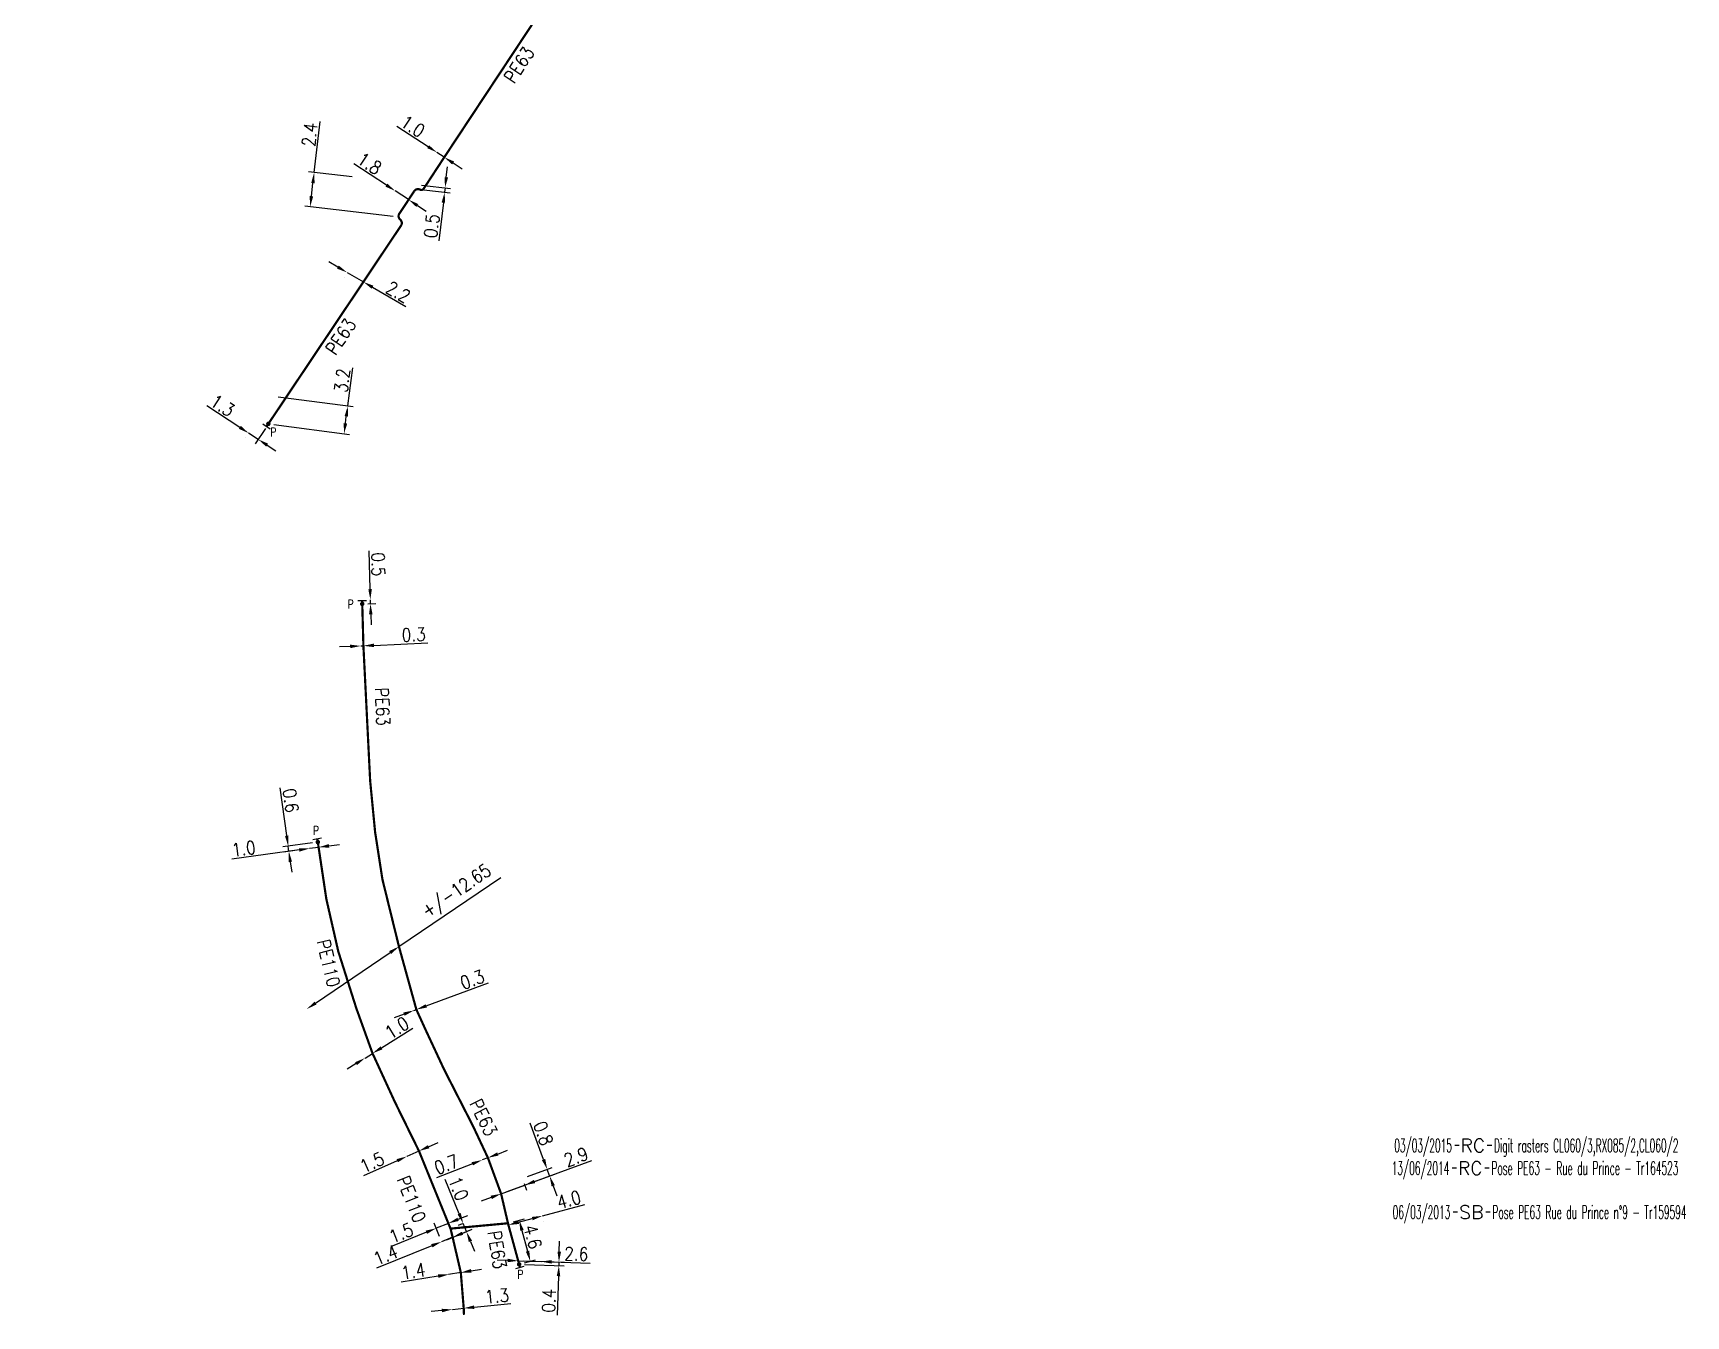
# Model space of a CAD drawing. Header units: millimetres. Extents: x 149999 to 151007, y 125999 to 127005.
# Drawn here: x 150790.2 to 150978.1, y 125999.9 to 126145.7 of the extents above; entities that cross this region are included whole.
import ezdxf
from ezdxf.enums import TextEntityAlignment as Align

# ---------------------------------------------------------------- set-up
doc = ezdxf.new("R2010")
doc.units = ezdxf.units.MM
doc.header["$PDMODE"] = 34
doc.linetypes.add('L_100_PE', pattern=[14, 10, -1.5, 1, -1.5])
doc.layers.get('0').update_dxf_attribs({"linetype": 'CONTINUOUS'})
doc.layers.get('DEFPOINTS').update_dxf_attribs({"linetype": 'CONTINUOUS'})
for name, color, linetype in [('L_140', 3, 'CONTINUOUS'), ('L_300', 7, 'CONTINUOUS'), ('L_340', 7, 'CONTINUOUS'), ('L_910', 7, 'CONTINUOUS')]:
    doc.layers.add(name, color=color, linetype=linetype)
doc.styles.add('G_ROMANS', font='ROMANS.SHX', dxfattribs={"width": 0.75})
doc.styles.get("Standard").update_dxf_attribs({"font": 'romans.shx', "width": 0.85})
doc.dimstyles.get("Standard").update_dxf_attribs({"dimtxt": 1.5, "dimasz": 1.2, "dimexe": 0.625, "dimexo": 0.625, "dimgap": 0.25, "dimtad": 1, "dimdec": 1, "dimzin": 0, "dimdsep": 46, "dimtxsty": 'Standard', "dimcen": -0.5, "dimadec": 0, "dimazin": 0, "dimtfac": 1, "dimtdec": 1, "dimtmove": 0, "dimatfit": 3, "dimfxl": 0, "dimtolj": 1, "dimtzin": 0, "dimarcsym": 0})

# ---------------------------------------------------------------- blocks, each defined once
blk = doc.blocks.new('L_340_07')
at = {"color": 0, "linetype": 'Continuous', "const_width": 0.25, "flags": 128}
blk.add_lwpolyline([(0, 0), (0.35, 0)], dxfattribs=at)
at = {"color": 0, "linetype": 'Continuous', "flags": 128}
blk.add_lwpolyline([(0.35, -0.5), (0.35, 0.5)], dxfattribs=at)
at = {"color": 0, "linetype": 'Continuous', "width": 0.75, "flags": 3}
for tag, p in [('DEF_LEG', (0.72, -3.47)), ('DEF_COUP', (0.72, -5.97)), ('DEF_TYPE', (0.72, -8.47))]:
    blk.add_attdef(tag, text='', height=1.2, dxfattribs=at).set_placement(p, align=Align.MIDDLE)
blk = doc.blocks.new('GIS_MODF')
at = {"color": 0, "linetype": 'Continuous', "flags": 128}
for points in [[(-2.18, -0.01), (-1.68, -0.01)], [(1.52, -0.01), (2.02, -0.01)]]:
    blk.add_lwpolyline(points, dxfattribs=at)
at = {"color": 0, "linetype": 'Continuous', "width": 0.5}
blk.add_attdef('DATE', text='', height=1.5, dxfattribs=at).set_placement((-2.5, -0.8), align=Align.RIGHT)
at = {"color": 0, "linetype": 'Continuous', "width": 1.771291}
blk.add_attdef('USER', text='', height=1.5, dxfattribs=at).set_placement((-1.51, -0.8), (1.28, -0.8), align=Align.FIT)
at = {"color": 0, "linetype": 'Continuous', "width": 0.5}
blk.add_attdef('DESC', (2.29, -0.8), '', height=1.5, dxfattribs=at)
blk = doc.blocks.new('*D385')
at = {"layer": 'DEFPOINTS', "color": 0, "linetype": 'Continuous', "transparency": 16777216}
for p in [(150817.5, 126104.44), (150826.01, 126103.32), (150816.99, 126101.28)]:
    blk.add_point(p, dxfattribs=at)
at = {"layer": 'L_300', "color": 0, "linetype": 'Continuous', "lineweight": -2, "transparency": 16777216}
for p, q in [((150826.01, 126103.32), (150826.58, 126107.65)), ((150818.12, 126104.36), (150826.63, 126103.24)), ((150817.61, 126101.2), (150826.21, 126100.07)), ((150825.75, 126101.34), (150825.85, 126102.13))]:
    blk.add_line(p, q, dxfattribs=at)
at = {"layer": 'L_300', "color": 0, "linetype": 'Continuous', "transparency": 16777216}
for points in [[(150825.66, 126102.16), (150826.05, 126102.1), (150826.01, 126103.32)], [(150825.55, 126101.36), (150825.95, 126101.31), (150825.59, 126100.15)]]:
    blk.add_solid(points, dxfattribs=at)
at = {"layer": 'L_300', "color": 0, "linetype": 'Continuous', "transparency": 16777216, "insert": (150825.38, 126106.21), "char_height": 1.5, "attachment_point": 5, "rotation": 82.5141}
blk.add_mtext('\\A1;3.2', dxfattribs=at)
blk = doc.blocks.new('*D386')
at = {"layer": 'DEFPOINTS', "color": 0, "linetype": 'Continuous', "transparency": 16777216}
for p in [(150816.99, 126101.28), (150814.75, 126100.22), (150814.75, 126100.22)]:
    blk.add_point(p, dxfattribs=at)
at = {"layer": 'L_300', "color": 0, "linetype": 'Continuous', "lineweight": -2, "transparency": 16777216}
for p, q in [((150813.75, 126100.88), (150809.98, 126103.34)), ((150816.65, 126100.75), (150815.5, 126098.99)), ((150814.41, 126099.7), (150814.41, 126099.7)), ((150815.84, 126099.51), (150814.75, 126100.22)), ((150816.85, 126098.86), (150817.85, 126098.2))]:
    blk.add_line(p, q, dxfattribs=at)
at = {"layer": 'L_300', "color": 0, "linetype": 'Continuous', "transparency": 16777216}
for points in [[(150813.86, 126101.05), (150813.64, 126100.71), (150814.75, 126100.22)], [(150816.96, 126099.03), (150816.74, 126098.69), (150815.84, 126099.51)]]:
    blk.add_solid(points, dxfattribs=at)
at = {"layer": 'L_300', "color": 0, "linetype": 'Continuous', "transparency": 16777216, "insert": (150811.78, 126103.36), "char_height": 1.5, "attachment_point": 5, "rotation": 326.8874}
blk.add_mtext('\\A1;1.3', dxfattribs=at)
blk = doc.blocks.new('*D387')
at = {"layer": 'DEFPOINTS', "color": 0, "linetype": 'Continuous', "transparency": 16777216}
for p in [(150825.93, 126118.49), (150825.93, 126118.49), (150827.79, 126117.41)]:
    blk.add_point(p, dxfattribs=at)
at = {"layer": 'L_140', "color": 0, "linetype": 'Continuous', "lineweight": -2, "transparency": 16777216}
for p, q in [((150824.89, 126119.09), (150823.85, 126119.7)), ((150825.62, 126117.95), (150825.61, 126117.95)), ((150825.93, 126118.49), (150827.79, 126117.41)), ((150827.47, 126116.87), (150827.47, 126116.87)), ((150828.82, 126116.81), (150832.6, 126114.61))]:
    blk.add_line(p, q, dxfattribs=at)
at = {"layer": 'L_140', "color": 0, "linetype": 'Continuous', "transparency": 16777216}
for points in [[(150824.99, 126119.27), (150824.79, 126118.92), (150825.93, 126118.49)], [(150828.93, 126116.98), (150828.72, 126116.64), (150827.79, 126117.41)]]:
    blk.add_solid(points, dxfattribs=at)
at = {"layer": 'L_140', "color": 0, "linetype": 'Continuous', "transparency": 16777216, "insert": (150831.74, 126116.27), "char_height": 1.5, "attachment_point": 5, "rotation": 329.844}
blk.add_mtext('\\A1;2.2', dxfattribs=at)
blk = doc.blocks.new('*D388')
at = {"layer": 'DEFPOINTS', "color": 0, "linetype": 'Continuous', "transparency": 16777216}
for p in [(150822.19, 126129.84), (150827.14, 126129.26), (150831.8, 126124.78)]:
    blk.add_point(p, dxfattribs=at)
at = {"layer": 'L_140', "color": 0, "linetype": 'Continuous', "lineweight": -2, "transparency": 16777216}
for p, q in [((150822.19, 126129.84), (150822.87, 126135.64)), ((150826.52, 126129.34), (150821.57, 126129.91)), ((150821.88, 126127.14), (150822.05, 126128.65)), ((150831.18, 126124.85), (150821.12, 126126.03))]:
    blk.add_line(p, q, dxfattribs=at)
at = {"layer": 'L_140', "color": 0, "linetype": 'Continuous', "transparency": 16777216}
for points in [[(150821.86, 126128.67), (150822.25, 126128.62), (150822.19, 126129.84)], [(150821.68, 126127.17), (150822.08, 126127.12), (150821.74, 126125.95)]]:
    blk.add_solid(points, dxfattribs=at)
at = {"layer": 'L_140', "color": 0, "linetype": 'Continuous', "transparency": 16777216, "insert": (150821.69, 126134.15), "char_height": 1.5, "attachment_point": 5, "rotation": 83.3591}
blk.add_mtext('\\A1;2.4', dxfattribs=at)
blk = doc.blocks.new('*D389')
at = {"layer": 'DEFPOINTS', "color": 0, "linetype": 'Continuous', "transparency": 16777216}
for p in [(150831.41, 126127.75), (150831.41, 126127.75), (150832.92, 126126.76)]:
    blk.add_point(p, dxfattribs=at)
at = {"layer": 'L_140', "color": 0, "linetype": 'Continuous', "lineweight": -2, "transparency": 16777216}
for p, q in [((150830.41, 126128.4), (150826.69, 126130.85)), ((150832.92, 126126.76), (150831.41, 126127.75)), ((150833.92, 126126.1), (150834.92, 126125.44))]:
    blk.add_line(p, q, dxfattribs=at)
at = {"layer": 'L_140', "color": 0, "linetype": 'Continuous', "transparency": 16777216}
for points in [[(150830.52, 126128.57), (150830.3, 126128.24), (150831.41, 126127.75)], [(150834.03, 126126.26), (150833.81, 126125.93), (150832.92, 126126.76)]]:
    blk.add_solid(points, dxfattribs=at)
at = {"layer": 'L_140', "color": 0, "linetype": 'Continuous', "transparency": 16777216, "insert": (150828.49, 126130.87), "char_height": 1.5, "attachment_point": 5, "rotation": 326.6829}
blk.add_mtext('\\A1;1.8', dxfattribs=at)
blk = doc.blocks.new('*D390')
at = {"layer": 'DEFPOINTS', "color": 0, "linetype": 'Continuous', "transparency": 16777216}
for p in [(150833.78, 126128.49), (150834.05, 126127.96), (150837.07, 126128.11)]:
    blk.add_point(p, dxfattribs=at)
at = {"layer": 'L_140', "color": 0, "linetype": 'Continuous', "lineweight": -2, "transparency": 16777216}
for p, q in [((150837.21, 126129.3), (150837.35, 126130.49)), ((150834.4, 126128.42), (150837.7, 126128.03)), ((150834.67, 126127.88), (150837.64, 126127.54)), ((150837.07, 126128.11), (150837.02, 126127.61)), ((150836.88, 126126.42), (150836.37, 126122.08))]:
    blk.add_line(p, q, dxfattribs=at)
at = {"layer": 'L_140', "color": 0, "linetype": 'Continuous', "transparency": 16777216}
for points in [[(150837.01, 126129.32), (150837.41, 126129.28), (150837.07, 126128.11)], [(150836.68, 126126.44), (150837.08, 126126.4), (150837.02, 126127.61)]]:
    blk.add_solid(points, dxfattribs=at)
at = {"layer": 'L_140', "color": 0, "linetype": 'Continuous', "transparency": 16777216, "insert": (150835.56, 126123.77), "char_height": 1.5, "attachment_point": 5, "rotation": 83.3591}
blk.add_mtext('\\A1;0.5', dxfattribs=at)
blk = doc.blocks.new('*D391')
at = {"layer": 'DEFPOINTS', "color": 0, "linetype": 'Continuous', "transparency": 16777216}
for p in [(150836.15, 126132.13), (150836.15, 126132.13), (150836.98, 126131.58)]:
    blk.add_point(p, dxfattribs=at)
at = {"layer": 'L_140', "color": 0, "linetype": 'Continuous', "lineweight": -2, "transparency": 16777216}
for p, q in [((150835.14, 126132.78), (150831.6, 126135.09)), ((150836.98, 126131.58), (150836.15, 126132.13)), ((150837.99, 126130.93), (150839, 126130.27))]:
    blk.add_line(p, q, dxfattribs=at)
at = {"layer": 'L_140', "color": 0, "linetype": 'Continuous', "transparency": 16777216}
for points in [[(150835.25, 126132.95), (150835.03, 126132.62), (150836.15, 126132.13)], [(150838.1, 126131.1), (150837.88, 126130.76), (150836.98, 126131.58)]]:
    blk.add_solid(points, dxfattribs=at)
at = {"layer": 'L_140', "color": 0, "linetype": 'Continuous', "transparency": 16777216, "insert": (150833.4, 126135.11), "char_height": 1.5, "attachment_point": 5, "rotation": 326.9442}
blk.add_mtext('\\A1;1.0', dxfattribs=at)
blk = doc.blocks.new('*D424')
at = {"layer": 'DEFPOINTS', "color": 0, "linetype": 'Continuous', "transparency": 16777216}
for p in [(150837.9, 126000.61), (150837.9, 126000.61), (150839.19, 126000.75)]:
    blk.add_point(p, dxfattribs=at)
at = {"layer": 'L_140', "color": 0, "linetype": 'Continuous', "lineweight": -2, "transparency": 16777216}
for p, q in [((150840.38, 126000.87), (150844.55, 126001.3)), ((150836.7, 126000.49), (150835.51, 126000.37)), ((150837.9, 126000.61), (150839.19, 126000.75))]:
    blk.add_line(p, q, dxfattribs=at)
at = {"layer": 'L_140', "color": 0, "linetype": 'Continuous', "transparency": 16777216}
for points in [[(150836.68, 126000.69), (150836.72, 126000.29), (150837.9, 126000.61)], [(150840.36, 126001.07), (150840.4, 126000.67), (150839.19, 126000.75)]]:
    blk.add_solid(points, dxfattribs=at)
at = {"layer": 'L_140', "color": 0, "linetype": 'Continuous', "transparency": 16777216, "insert": (150842.96, 126002.14), "char_height": 1.5, "attachment_point": 5, "rotation": 5.9095}
blk.add_mtext('\\A1;1.3', dxfattribs=at)
blk = doc.blocks.new('*D425')
at = {"layer": 'DEFPOINTS', "color": 0, "linetype": 'Continuous', "transparency": 16777216}
for p in [(150821.68, 126053.01), (150821.68, 126053.01), (150822.61, 126053.74)]:
    blk.add_point(p, dxfattribs=at)
at = {"layer": 'L_300', "color": 0, "linetype": 'Continuous', "lineweight": -2, "transparency": 16777216}
for p, q in [((150820.49, 126052.84), (150812.83, 126051.79)), ((150822.69, 126053.14), (150821.68, 126053.01)), ((150822.69, 126053.12), (150822.78, 126052.53)), ((150823.88, 126053.31), (150825.07, 126053.47))]:
    blk.add_line(p, q, dxfattribs=at)
at = {"layer": 'L_300', "color": 0, "linetype": 'Continuous', "transparency": 16777216}
for points in [[(150820.47, 126053.04), (150820.52, 126052.65), (150821.68, 126053.01)], [(150823.85, 126053.51), (150823.91, 126053.11), (150822.69, 126053.14)]]:
    blk.add_solid(points, dxfattribs=at)
at = {"layer": 'L_300', "color": 0, "linetype": 'Continuous', "transparency": 16777216, "insert": (150814.18, 126052.99), "char_height": 1.5, "attachment_point": 5, "rotation": 7.802}
blk.add_mtext('\\A1;1.0', dxfattribs=at)
blk = doc.blocks.new('*D426')
at = {"layer": 'DEFPOINTS', "color": 0, "linetype": 'Continuous', "transparency": 16777216}
for p in [(150828.83, 126029.72), (150827.98, 126029.19), (150827.98, 126029.19)]:
    blk.add_point(p, dxfattribs=at)
at = {"layer": 'L_140', "color": 0, "linetype": 'Continuous', "lineweight": -2, "transparency": 16777216}
for p, q in [((150829.84, 126030.35), (150833.4, 126032.57)), ((150827.98, 126029.19), (150828.83, 126029.72)), ((150826.96, 126028.55), (150825.94, 126027.92))]:
    blk.add_line(p, q, dxfattribs=at)
at = {"layer": 'L_140', "color": 0, "linetype": 'Continuous', "transparency": 16777216}
for points in [[(150829.74, 126030.52), (150829.95, 126030.18), (150828.83, 126029.72)], [(150826.85, 126028.72), (150827.06, 126028.38), (150827.98, 126029.19)]]:
    blk.add_solid(points, dxfattribs=at)
at = {"layer": 'L_140', "color": 0, "linetype": 'Continuous', "transparency": 16777216, "insert": (150831.6, 126032.62), "char_height": 1.5, "attachment_point": 5, "rotation": 31.9074}
blk.add_mtext('\\A1;1.0', dxfattribs=at)
blk = doc.blocks.new('*D427')
at = {"layer": 'DEFPOINTS', "color": 0, "linetype": 'Continuous', "transparency": 16777216}
for p in [(150834.12, 126018.59), (150832.73, 126018.01), (150832.75, 126017.98)]:
    blk.add_point(p, dxfattribs=at)
at = {"layer": 'L_140', "color": 0, "linetype": 'Continuous', "lineweight": -2, "transparency": 16777216}
for p, q in [((150832.49, 126018.55), (150832.48, 126018.58)), ((150834.1, 126018.62), (150832.73, 126018.01)), ((150833.86, 126019.16), (150833.85, 126019.19)), ((150835.2, 126019.11), (150836.29, 126019.6)), ((150831.64, 126017.52), (150827.81, 126015.81))]:
    blk.add_line(p, q, dxfattribs=at)
at = {"layer": 'L_140', "color": 0, "linetype": 'Continuous', "transparency": 16777216}
for points in [[(150835.12, 126019.29), (150835.28, 126018.93), (150834.1, 126018.62)], [(150831.56, 126017.7), (150831.72, 126017.34), (150832.73, 126018.01)]]:
    blk.add_solid(points, dxfattribs=at)
at = {"layer": 'L_140', "color": 0, "linetype": 'Continuous', "transparency": 16777216, "insert": (150828.77, 126017.33), "char_height": 1.5, "attachment_point": 5, "rotation": 24.101}
blk.add_mtext('\\A1;1.5', dxfattribs=at)
blk = doc.blocks.new('*D428')
at = {"layer": 'DEFPOINTS', "color": 0, "linetype": 'Continuous', "transparency": 16777216}
for p in [(150837.93, 126008.82), (150836.68, 126008.31), (150836.68, 126008.31)]:
    blk.add_point(p, dxfattribs=at)
at = {"layer": 'L_140', "color": 0, "linetype": 'Continuous', "lineweight": -2, "transparency": 16777216}
for p, q in [((150837.93, 126008.82), (150836.68, 126008.31)), ((150839.04, 126009.27), (150840.15, 126009.72)), ((150835.57, 126007.86), (150829.28, 126005.3))]:
    blk.add_line(p, q, dxfattribs=at)
at = {"layer": 'L_140', "color": 0, "linetype": 'Continuous', "transparency": 16777216}
for points in [[(150838.97, 126009.45), (150839.12, 126009.08), (150837.93, 126008.82)], [(150835.49, 126008.04), (150835.64, 126007.67), (150836.68, 126008.31)]]:
    blk.add_solid(points, dxfattribs=at)
at = {"layer": 'L_140', "color": 0, "linetype": 'Continuous', "transparency": 16777216, "insert": (150830.32, 126006.8), "char_height": 1.5, "attachment_point": 5, "rotation": 22.133}
blk.add_mtext('\\A1;1.4', dxfattribs=at)
blk = doc.blocks.new('*D429')
at = {"layer": 'DEFPOINTS', "color": 0, "linetype": 'Continuous', "transparency": 16777216}
for p in [(150819.24, 126053.28), (150821.68, 126053.01), (150822.61, 126053.74)]:
    blk.add_point(p, dxfattribs=at)
at = {"layer": 'L_300', "color": 0, "linetype": 'Continuous', "lineweight": -2, "transparency": 16777216}
for p, q in [((150819.08, 126054.47), (150818.33, 126059.9)), ((150821.99, 126053.65), (150818.62, 126053.19)), ((150821.06, 126052.92), (150818.7, 126052.6)), ((150819.32, 126052.68), (150819.24, 126053.28)), ((150819.48, 126051.49), (150819.65, 126050.31))]:
    blk.add_line(p, q, dxfattribs=at)
at = {"layer": 'L_300', "color": 0, "linetype": 'Continuous', "transparency": 16777216}
for points in [[(150819.27, 126054.49), (150818.88, 126054.44), (150819.24, 126053.28)], [(150819.68, 126051.52), (150819.29, 126051.47), (150819.32, 126052.68)]]:
    blk.add_solid(points, dxfattribs=at)
at = {"layer": 'L_300', "color": 0, "linetype": 'Continuous', "transparency": 16777216, "insert": (150819.54, 126058.46), "char_height": 1.5, "attachment_point": 5, "rotation": 277.802}
blk.add_mtext('\\A1;0.6', dxfattribs=at)
blk = doc.blocks.new('*D430')
at = {"layer": 'DEFPOINTS', "color": 0, "linetype": 'Continuous', "transparency": 16777216}
for p in [(150837.48, 126004.59), (150837.48, 126004.59), (150838.86, 126004.81)]:
    blk.add_point(p, dxfattribs=at)
at = {"layer": 'L_140', "color": 0, "linetype": 'Continuous', "lineweight": -2, "transparency": 16777216}
for p, q in [((150840.05, 126005), (150841.23, 126005.19)), ((150836.29, 126004.4), (150832.1, 126003.73)), ((150838.86, 126004.81), (150837.48, 126004.59))]:
    blk.add_line(p, q, dxfattribs=at)
at = {"layer": 'L_140', "color": 0, "linetype": 'Continuous', "transparency": 16777216}
for points in [[(150840.02, 126005.2), (150840.08, 126004.8), (150838.86, 126004.81)], [(150836.26, 126004.6), (150836.33, 126004.2), (150837.48, 126004.59)]]:
    blk.add_solid(points, dxfattribs=at)
at = {"layer": 'L_140', "color": 0, "linetype": 'Continuous', "transparency": 16777216, "insert": (150833.45, 126004.96), "char_height": 1.5, "attachment_point": 5, "rotation": 9.0582}
blk.add_mtext('\\A1;1.4', dxfattribs=at)
blk = doc.blocks.new('*D463')
at = {"layer": 'DEFPOINTS', "color": 0, "linetype": 'Continuous', "transparency": 16777216}
for p in [(150836.06, 126009.84), (150837.69, 126009.8), (150836.68, 126008.31)]:
    blk.add_point(p, dxfattribs=at)
at = {"layer": 'L_140', "color": 0, "linetype": 'Continuous', "lineweight": -2, "transparency": 16777216}
for p, q in [((150837.46, 126010.38), (150837.21, 126010.98)), ((150838.56, 126010.86), (150839.67, 126011.31)), ((150834.95, 126009.39), (150831.07, 126007.81)), ((150836.45, 126008.89), (150835.82, 126010.42)), ((150837.45, 126010.4), (150836.06, 126009.84))]:
    blk.add_line(p, q, dxfattribs=at)
at = {"layer": 'L_140', "color": 0, "linetype": 'Continuous', "transparency": 16777216}
for points in [[(150838.48, 126011.04), (150838.63, 126010.67), (150837.45, 126010.4)], [(150834.87, 126009.57), (150835.02, 126009.2), (150836.06, 126009.84)]]:
    blk.add_solid(points, dxfattribs=at)
at = {"layer": 'L_140', "color": 0, "linetype": 'Continuous', "transparency": 16777216, "insert": (150832.07, 126009.3), "char_height": 1.5, "attachment_point": 5, "rotation": 22.133}
blk.add_mtext('\\A1;1.5', dxfattribs=at)
blk = doc.blocks.new('*D464')
at = {"layer": 'DEFPOINTS', "color": 0, "linetype": 'Continuous', "transparency": 16777216}
for p in [(150839.58, 126010.57), (150839.5, 126009.46), (150836.68, 126008.31)]:
    blk.add_point(p, dxfattribs=at)
at = {"layer": 'L_140', "color": 0, "linetype": 'Continuous', "lineweight": -2, "transparency": 16777216}
for p, q in [((150838.68, 126011.49), (150837.1, 126015.37)), ((150837.26, 126008.54), (150840.08, 126009.69)), ((150839, 126010.33), (150838.55, 126010.15)), ((150839.5, 126009.46), (150839.13, 126010.38)), ((150839.96, 126008.34), (150840.41, 126007.23))]:
    blk.add_line(p, q, dxfattribs=at)
at = {"layer": 'L_140', "color": 0, "linetype": 'Continuous', "transparency": 16777216}
for points in [[(150838.86, 126011.57), (150838.49, 126011.42), (150839.13, 126010.38)], [(150840.14, 126008.42), (150839.77, 126008.27), (150839.5, 126009.46)]]:
    blk.add_solid(points, dxfattribs=at)
at = {"layer": 'L_140', "color": 0, "linetype": 'Continuous', "transparency": 16777216, "insert": (150838.59, 126014.37), "char_height": 1.5, "attachment_point": 5, "rotation": 292.133}
blk.add_mtext('\\A1;1.0', dxfattribs=at)
blk = doc.blocks.new('*D465')
at = {"layer": 'DEFPOINTS', "color": 0, "linetype": 'Continuous', "transparency": 16777216}
for p in [(150845.38, 126006.14), (150847.98, 126006.06), (150847.98, 126006.06)]:
    blk.add_point(p, dxfattribs=at)
at = {"layer": 'L_140', "color": 0, "linetype": 'Continuous', "lineweight": -2, "transparency": 16777216}
for p, q in [((150844.18, 126006.18), (150842.98, 126006.21)), ((150845.38, 126006.14), (150847.98, 126006.06)), ((150849.18, 126006.02), (150853.55, 126005.88))]:
    blk.add_line(p, q, dxfattribs=at)
at = {"layer": 'L_140', "color": 0, "linetype": 'Continuous', "transparency": 16777216}
for points in [[(150844.19, 126006.38), (150844.17, 126005.98), (150845.38, 126006.14)], [(150849.18, 126006.22), (150849.17, 126005.82), (150847.98, 126006.06)]]:
    blk.add_solid(points, dxfattribs=at)
at = {"layer": 'L_140', "color": 0, "linetype": 'Continuous', "transparency": 16777216, "insert": (150851.99, 126006.93), "char_height": 1.5, "attachment_point": 5, "rotation": 358.2194}
blk.add_mtext('\\A1;2.6', dxfattribs=at)
blk = doc.blocks.new('*D466')
at = {"layer": 'DEFPOINTS', "color": 0, "linetype": 'Continuous', "transparency": 16777216}
for p in [(150845.38, 126006.14), (150845.49, 126005.74), (150850.01, 126005.99)]:
    blk.add_point(p, dxfattribs=at)
at = {"layer": 'L_300', "color": 0, "linetype": 'Continuous', "lineweight": -2, "transparency": 16777216}
for p, q in [((150850.05, 126007.19), (150850.08, 126008.39)), ((150846, 126006.12), (150850.63, 126005.98)), ((150846.11, 126005.72), (150850.62, 126005.58)), ((150850.01, 126005.99), (150850, 126005.6)), ((150849.96, 126004.4), (150849.82, 125999.97))]:
    blk.add_line(p, q, dxfattribs=at)
at = {"layer": 'L_300', "color": 0, "linetype": 'Continuous', "transparency": 16777216}
for points in [[(150849.85, 126007.2), (150850.25, 126007.19), (150850.01, 126005.99)], [(150849.76, 126004.4), (150850.16, 126004.39), (150850, 126005.6)]]:
    blk.add_solid(points, dxfattribs=at)
at = {"layer": 'L_300', "color": 0, "linetype": 'Continuous', "transparency": 16777216, "insert": (150848.87, 126001.61), "char_height": 1.5, "attachment_point": 5, "rotation": 88.2194}
blk.add_mtext('\\A1;0.4', dxfattribs=at)
blk = doc.blocks.new('*D467')
at = {"layer": 'DEFPOINTS', "color": 0, "linetype": 'Continuous', "transparency": 16777216}
for p in [(150848.14, 126011.25), (150848.14, 126011.25), (150844.27, 126010.21)]:
    blk.add_point(p, dxfattribs=at)
at = {"layer": 'L_140', "color": 0, "linetype": 'Continuous', "lineweight": -2, "transparency": 16777216}
for p, q in [((150848.14, 126011.25), (150852.94, 126012.54)), ((150845.43, 126010.52), (150846.98, 126010.94)), ((150848.3, 126010.65), (150848.3, 126010.65)), ((150844.44, 126009.61), (150844.44, 126009.61))]:
    blk.add_line(p, q, dxfattribs=at)
at = {"layer": 'L_140', "color": 0, "linetype": 'Continuous', "transparency": 16777216}
for points in [[(150845.38, 126010.72), (150845.48, 126010.33), (150844.27, 126010.21)], [(150846.93, 126011.13), (150847.03, 126010.75), (150848.14, 126011.25)]]:
    blk.add_solid(points, dxfattribs=at)
at = {"layer": 'L_140', "color": 0, "linetype": 'Continuous', "transparency": 16777216, "insert": (150851.14, 126013.09), "char_height": 1.5, "attachment_point": 5, "rotation": 15.0338}
blk.add_mtext('\\A1;4.0', dxfattribs=at)
blk = doc.blocks.new('*D468')
at = {"layer": 'DEFPOINTS', "color": 0, "linetype": 'Continuous', "transparency": 16777216}
for p in [(150844.22, 126010.41), (150845.49, 126005.74), (150846.76, 126006.08)]:
    blk.add_point(p, dxfattribs=at)
at = {"layer": 'L_140', "color": 0, "linetype": 'Continuous', "lineweight": -2, "transparency": 16777216}
for p, q in [((150844.83, 126010.57), (150846.11, 126010.91)), ((150845.81, 126009.59), (150846.45, 126007.23)), ((150846.09, 126005.9), (150847.36, 126006.24))]:
    blk.add_line(p, q, dxfattribs=at)
at = {"layer": 'L_140', "color": 0, "linetype": 'Continuous', "transparency": 16777216}
for points in [[(150846.01, 126009.64), (150845.62, 126009.54), (150845.5, 126010.75)], [(150846.64, 126007.29), (150846.25, 126007.18), (150846.76, 126006.08)]]:
    blk.add_solid(points, dxfattribs=at)
at = {"layer": 'L_140', "color": 0, "linetype": 'Continuous', "transparency": 16777216, "insert": (150847.04, 126008.87), "char_height": 1.5, "attachment_point": 5, "rotation": 285.0338}
blk.add_mtext('\\A1;4.6', dxfattribs=at)
blk = doc.blocks.new('*D472')
at = {"layer": 'DEFPOINTS', "color": 0, "linetype": 'Continuous', "transparency": 16777216}
for p in [(150827.66, 126080.81), (150828.58, 126081.29), (150828.58, 126081.29)]:
    blk.add_point(p, dxfattribs=at)
at = {"layer": 'L_300', "color": 0, "linetype": 'Continuous', "lineweight": -2, "transparency": 16777216}
for p, q in [((150828.55, 126082.49), (150828.44, 126086.86)), ((150828.29, 126080.83), (150829.22, 126080.85)), ((150828.59, 126080.84), (150828.58, 126081.29)), ((150828.63, 126079.64), (150828.66, 126078.44))]:
    blk.add_line(p, q, dxfattribs=at)
at = {"layer": 'L_300', "color": 0, "linetype": 'Continuous', "transparency": 16777216}
for points in [[(150828.75, 126082.49), (150828.35, 126082.48), (150828.58, 126081.29)], [(150828.83, 126079.64), (150828.43, 126079.63), (150828.59, 126080.84)]]:
    blk.add_solid(points, dxfattribs=at)
at = {"layer": 'L_300', "color": 0, "linetype": 'Continuous', "transparency": 16777216, "insert": (150829.48, 126085.3), "char_height": 1.5, "attachment_point": 5, "rotation": 271.5108}
blk.add_mtext('\\A1;0.5', dxfattribs=at)
blk = doc.blocks.new('*D473')
at = {"layer": 'DEFPOINTS', "color": 0, "linetype": 'Continuous', "transparency": 16777216}
for p in [(150827.49, 126076.03), (150827.49, 126076.03), (150827.79, 126076.05)]:
    blk.add_point(p, dxfattribs=at)
at = {"layer": 'L_140', "color": 0, "linetype": 'Continuous', "lineweight": -2, "transparency": 16777216}
for p, q in [((150828.99, 126076.1), (150835.13, 126076.39)), ((150826.29, 126075.98), (150825.09, 126075.92)), ((150827.49, 126076.03), (150827.79, 126076.05))]:
    blk.add_line(p, q, dxfattribs=at)
at = {"layer": 'L_140', "color": 0, "linetype": 'Continuous', "transparency": 16777216}
for points in [[(150828.98, 126076.3), (150828.99, 126075.9), (150827.79, 126076.05)], [(150826.28, 126076.18), (150826.3, 126075.78), (150827.49, 126076.03)]]:
    blk.add_solid(points, dxfattribs=at)
at = {"layer": 'L_140', "color": 0, "linetype": 'Continuous', "transparency": 16777216, "insert": (150833.5, 126077.31), "char_height": 1.5, "attachment_point": 5, "rotation": 2.638}
blk.add_mtext('\\A1;0.3', dxfattribs=at)
blk = doc.blocks.new('*D474')
at = {"layer": 'DEFPOINTS', "color": 0, "linetype": 'Continuous', "transparency": 16777216}
for p in [(150831.83, 126041.86), (150821.36, 126034.76), (150821.36, 126034.76)]:
    blk.add_point(p, dxfattribs=at)
at = {"layer": 'L_140', "color": 0, "linetype": 'Continuous', "lineweight": -2, "transparency": 16777216}
for p, q in [((150831.83, 126041.86), (150843.4, 126049.7)), ((150822.35, 126035.43), (150830.83, 126041.18))]:
    blk.add_line(p, q, dxfattribs=at)
at = {"layer": 'L_140', "color": 0, "linetype": 'Continuous', "transparency": 16777216}
for points in [[(150830.72, 126041.35), (150830.95, 126041.02), (150831.83, 126041.86)], [(150822.24, 126035.6), (150822.46, 126035.27), (150821.36, 126034.76)]]:
    blk.add_solid(points, dxfattribs=at)
at = {"layer": 'L_140', "color": 0, "linetype": 'Continuous', "transparency": 16777216, "insert": (150838.47, 126048.04), "char_height": 1.5, "attachment_point": 5, "rotation": 34.1277}
blk.add_mtext('\\A1;+/-12.65', dxfattribs=at)
blk = doc.blocks.new('*D475')
at = {"layer": 'DEFPOINTS', "color": 0, "linetype": 'Continuous', "transparency": 16777216}
for p in [(150833.53, 126034.6), (150833.53, 126034.6), (150833.81, 126034.7)]:
    blk.add_point(p, dxfattribs=at)
at = {"layer": 'L_140', "color": 0, "linetype": 'Continuous', "lineweight": -2, "transparency": 16777216}
for p, q in [((150834.94, 126035.12), (150841.99, 126037.72)), ((150832.41, 126034.18), (150831.28, 126033.77)), ((150833.53, 126034.6), (150833.81, 126034.7))]:
    blk.add_line(p, q, dxfattribs=at)
at = {"layer": 'L_140', "color": 0, "linetype": 'Continuous', "transparency": 16777216}
for points in [[(150834.87, 126035.31), (150835.01, 126034.93), (150833.81, 126034.7)], [(150832.34, 126034.37), (150832.48, 126034), (150833.53, 126034.6)]]:
    blk.add_solid(points, dxfattribs=at)
at = {"layer": 'L_140', "color": 0, "linetype": 'Continuous', "transparency": 16777216, "insert": (150840.16, 126038.11), "char_height": 1.5, "attachment_point": 5, "rotation": 20.2602}
blk.add_mtext('\\A1;0.3', dxfattribs=at)
blk = doc.blocks.new('*D476')
at = {"layer": 'DEFPOINTS', "color": 0, "linetype": 'Continuous', "transparency": 16777216}
for p in [(150841.29, 126017.6), (150841.29, 126017.6), (150841.94, 126017.85)]:
    blk.add_point(p, dxfattribs=at)
at = {"layer": 'L_140', "color": 0, "linetype": 'Continuous', "lineweight": -2, "transparency": 16777216}
for p, q in [((150843.06, 126018.28), (150844.18, 126018.71)), ((150840.17, 126017.17), (150836.09, 126015.59)), ((150841.94, 126017.85), (150841.29, 126017.6))]:
    blk.add_line(p, q, dxfattribs=at)
at = {"layer": 'L_140', "color": 0, "linetype": 'Continuous', "transparency": 16777216}
for points in [[(150842.99, 126018.47), (150843.13, 126018.1), (150841.94, 126017.85)], [(150840.09, 126017.35), (150840.24, 126016.98), (150841.29, 126017.6)]]:
    blk.add_solid(points, dxfattribs=at)
at = {"layer": 'L_140', "color": 0, "linetype": 'Continuous', "transparency": 16777216, "insert": (150837.21, 126017.09), "char_height": 1.5, "attachment_point": 5, "rotation": 21.1176}
blk.add_mtext('\\A1;0.7', dxfattribs=at)
blk = doc.blocks.new('*D477')
at = {"layer": 'DEFPOINTS', "color": 0, "linetype": 'Continuous', "transparency": 16777216}
for p in [(150848.68, 126016.54), (150845.84, 126015.5), (150843.44, 126013.76)]:
    blk.add_point(p, dxfattribs=at)
at = {"layer": 'L_140', "color": 0, "linetype": 'Continuous', "lineweight": -2, "transparency": 16777216}
for p, q in [((150848.26, 126017.66), (150846.75, 126021.77)), ((150846.43, 126015.71), (150849.26, 126016.75)), ((150848.95, 126015.79), (150848.68, 126016.54)), ((150844.03, 126013.98), (150849.54, 126016)), ((150849.37, 126014.66), (150849.78, 126013.53))]:
    blk.add_line(p, q, dxfattribs=at)
at = {"layer": 'L_140', "color": 0, "linetype": 'Continuous', "transparency": 16777216}
for points in [[(150848.45, 126017.73), (150848.07, 126017.59), (150848.68, 126016.54)], [(150849.55, 126014.73), (150849.18, 126014.59), (150848.95, 126015.79)]]:
    blk.add_solid(points, dxfattribs=at)
at = {"layer": 'L_140', "color": 0, "linetype": 'Continuous', "transparency": 16777216, "insert": (150848.24, 126020.62), "char_height": 1.5, "attachment_point": 5, "rotation": 290.1726}
blk.add_mtext('\\A1;0.8', dxfattribs=at)
blk = doc.blocks.new('*D478')
at = {"layer": 'DEFPOINTS', "color": 0, "linetype": 'Continuous', "transparency": 16777216}
for p in [(150845.84, 126015.5), (150846.12, 126014.74), (150843.44, 126013.76)]:
    blk.add_point(p, dxfattribs=at)
at = {"layer": 'L_140', "color": 0, "linetype": 'Continuous', "lineweight": -2, "transparency": 16777216}
for p, q in [((150847.24, 126015.16), (150853.76, 126017.55)), ((150843.44, 126013.76), (150846.12, 126014.74)), ((150846.06, 126014.91), (150846.33, 126014.16)), ((150842.32, 126013.35), (150841.19, 126012.93))]:
    blk.add_line(p, q, dxfattribs=at)
at = {"layer": 'L_140', "color": 0, "linetype": 'Continuous', "transparency": 16777216}
for points in [[(150847.18, 126015.35), (150847.31, 126014.97), (150846.12, 126014.74)], [(150842.25, 126013.54), (150842.39, 126013.16), (150843.44, 126013.76)]]:
    blk.add_solid(points, dxfattribs=at)
at = {"layer": 'L_140', "color": 0, "linetype": 'Continuous', "transparency": 16777216, "insert": (150851.96, 126017.95), "char_height": 1.5, "attachment_point": 5, "rotation": 20.1726}
blk.add_mtext('\\A1;2.9', dxfattribs=at)
blk = doc.blocks.new('L_300_12')
at = {"color": 0, "linetype": 'Continuous', "const_width": 0.248, "flags": 128}
blk.add_lwpolyline([(-0.13, 0, 1), (0.13, 0, 1)], format="xyb", close=True, dxfattribs=at)
at = {"linetype": 'Continuous', "style": 'G_ROMANS', "width": 0.75}
blk.add_attdef('P', text='', height=1, dxfattribs=at).set_placement((0, 1.33), align=Align.MIDDLE_CENTER)
at = {"color": 0, "linetype": 'Continuous', "width": 0.75, "flags": 3}
for tag, p in [('DEF_LEG', (0, -5)), ('DEF_COUP', (0, -7.5)), ('DEF_TYPE', (0, -10))]:
    blk.add_attdef(tag, text='', height=1.2, dxfattribs=at).set_placement(p, align=Align.MIDDLE)

msp = doc.modelspace()

# ---------------------------------------------------------------- linework, layer by layer
at = {"layer": 'L_140', "linetype": 'L_100_PE', "flags": 128}
for points in [[(150816.99, 126101.28, 0.25, 0.25, 0), (150827.79, 126117.41, 0.25, 0.25, 0), (150832.07, 126123.82, 0.25, 0.25, 0.416595), (150831.93, 126124.52, 0.25, 0.25, 0), (150832.01, 126124.47, 0.25, 0.25, -0.414214), (150831.87, 126125.16, 0.25, 0.25, 0), (150833.57, 126127.73, 0.25, 0.25, 0), (150833.57, 126127.73, 0.25, 0.25, -0.414214), (150834.26, 126127.88, 0.25, 0.25, 0), (150834.22, 126127.91, 0.25, 0.25, 0.414516), (150834.63, 126127.99, 0.25, 0.25, 0), (150836.98, 126131.58, 0.25, 0.25, 0), (150848.2, 126148.55, 0.25, 0.25, 0), (150853, 126155.87, 0.25, 0.25, 0), (150853.97, 126157.36, 0.25, 0.25, 0.182522), (150854.23, 126160.1, 0.25, 0.25, 0.155113), (150853.42, 126161.43, 0.25, 0.25, 0), (150852.36, 126162.2, 0.25, 0.25, 0), (150852.01, 126162.31, 0.25, 0.25, 0), (150845.31, 126164.45, 0.25, 0.25, 0), (150832.14, 126168.71, 0.25, 0.25, 0), (150830.51, 126168.02, 0.25, 0.25, 0), (150817.48, 126170.47, 0.25, 0.25, 0), (150809.6, 126171.65, 0.25, 0.25, -0.108583), (150804.88, 126174.15, 0.25, 0.25, -0.223679), (150799.26, 126186.49, 0.25, 0.25, 0), (150799.29, 126188.69, 0.25, 0.25, 0), (150799.56, 126220.96, 0.25, 0.25, 0), (150799.78, 126243.52, 0.25, 0.25, 0), (150799.74, 126251.74, 0.25, 0.25, 0), (150799.74, 126251.74, 0.25, 0.25, 0), (150799.85, 126254.72, 0.25, 0.25, 0), (150799.78, 126255.02, 0.25, 0.25, 0), (150798.93, 126256.96, 0.25, 0.25, 0), (150797.7, 126258.3, 0.25, 0.25, 0), (150796.28, 126258.98, 0.25, 0.25, 0), (150792.88, 126258.76, 0.25, 0.25, 0), (150787.88, 126258.47, 0.25, 0.25, 0), (150784.27, 126258.03, 0.25, 0.25, 0), (150778.98, 126257.41, 0.25, 0.25, 0), (150772.99, 126256.58, 0.25, 0.25, 0), (150770.4, 126256.14, 0.25, 0.25, 0), (150769.41, 126255.97, 0, 0, 0)], [(150845.49, 126005.74, 0.25, 0.25, 0), (150844.27, 126010.21, 0.25, 0.25, 0), (150844.22, 126010.41, 0.25, 0.25, 0), (150843.44, 126013.76, 0.25, 0.25, 0), (150843.44, 126013.76, 0.25, 0.25, 0), (150841.94, 126017.85, 0.25, 0.25, 0), (150840.26, 126021.43, 0.25, 0.25, 0), (150836.96, 126027.89, 0.25, 0.25, 0), (150834.84, 126032.44, 0.25, 0.25, 0), (150833.81, 126034.7, 0.25, 0.25, 0), (150831.83, 126041.86, 0.25, 0.25, 0), (150829.95, 126049.51, 0.25, 0.25, 0), (150829.12, 126054.88, 0.25, 0.25, 0), (150828.56, 126060.68, 0.25, 0.25, 0), (150827.79, 126076.05, 0.25, 0.25, 0), (150827.66, 126080.81, 0, 0, 0)], [(150839.22, 126000, 0.25, 0.25, 0), (150839.19, 126000.75, 0.25, 0.25, 0), (150838.86, 126004.81, 0.25, 0.25, 0), (150837.93, 126008.82, 0.25, 0.25, 0), (150837.69, 126009.8, 0.25, 0.25, 0), (150834.12, 126018.59, 0.25, 0.25, 0), (150831.35, 126024.23, 0.25, 0.25, 0), (150828.83, 126029.72, 0.25, 0.25, 0), (150826.99, 126034.83, 0.25, 0.25, 0), (150824.93, 126041.33, 0.25, 0.25, 0), (150823.58, 126047.26, 0.25, 0.25, 0), (150822.61, 126053.74, 0, 0, 0)]]:
    msp.add_lwpolyline(points, format="xyseb", dxfattribs=at)
at = {"layer": 'L_140', "linetype": 'L_100_PE', "const_width": 0.25, "flags": 128}
msp.add_lwpolyline([(150844.22, 126010.41), (150837.69, 126009.8)], dxfattribs=at)

# ---------------------------------------------------------------- block references
at = {"layer": 'L_300'}
ref = msp.add_blockref('L_300_12', (150816.99, 126101.28), dxfattribs=dict(at, rotation=56.21746388259788))
ref.add_attrib('P', 'P', dxfattribs={"layer": '0', "linetype": 'Continuous', "height": 1, "style": 'G_ROMANS', "width": 0.75}).set_placement((150817.57, 126100.34), align=Align.MIDDLE_CENTER)
ref = msp.add_blockref('L_300_12', (150827.66, 126080.81), dxfattribs=dict(at, rotation=91.51077925713312))
ref.add_attrib('P', 'P', dxfattribs={"layer": '0', "linetype": 'Continuous', "height": 1, "style": 'G_ROMANS', "width": 0.75}).set_placement((150826.33, 126080.78), align=Align.MIDDLE_CENTER)
ref = msp.add_blockref('L_300_12', (150822.61, 126053.74), dxfattribs=dict(at, rotation=9.247024566462292))
ref.add_attrib('P', 'P', dxfattribs={"layer": '0', "linetype": 'Continuous', "height": 1, "style": 'G_ROMANS', "width": 0.75}).set_placement((150822.4, 126055.05), align=Align.MIDDLE_CENTER)
ref = msp.add_blockref('L_300_12', (150845.49, 126005.74), dxfattribs=dict(at, rotation=285.1778001425369))
ref.add_attrib('P', 'P', dxfattribs={"layer": '0', "linetype": 'Continuous', "height": 1, "style": 'G_ROMANS', "width": 0.75}).set_placement((150845.64, 126004.59), align=Align.MIDDLE_CENTER)
at = {"layer": 'L_340'}
for p, rotation in [((150816.99, 126101.28), 236.2174638816862), ((150827.66, 126080.81), 91.5107792571267), ((150822.61, 126053.74), 99.24702457173436), ((150845.49, 126005.74), 285.1778001441658)]:
    msp.add_blockref('L_340_07', p, dxfattribs=dict(at, rotation=rotation))
at = {"layer": 'L_910', "linetype": 'Continuous'}
ref = msp.add_blockref('GIS_MODF', (150953.99, 126019.29), dxfattribs=at)
ref.add_attrib('DATE', '03/03/2015', dxfattribs={"layer": '0', "color": 0, "linetype": 'Continuous', "height": 1.5, "width": 0.5}).set_placement((150951.49, 126018.49), align=Align.RIGHT)
ref.add_attrib('USER', 'RC', dxfattribs={"layer": '0', "color": 0, "linetype": 'Continuous', "height": 1.5, "width": 0.99919}).set_placement((150952.48, 126018.49), (150955.27, 126018.49), align=Align.FIT)
ref.add_attrib('DESC', 'Digit rasters CL060/3,RX085/2,CL060/2', (150956.28, 126018.49), dxfattribs={"layer": '0', "color": 0, "linetype": 'Continuous', "height": 1.5, "width": 0.5})
ref = msp.add_blockref('GIS_MODF', (150953.7, 126016.72), dxfattribs=at)
ref.add_attrib('DATE', '13/06/2014', dxfattribs={"layer": '0', "color": 0, "linetype": 'Continuous', "height": 1.5, "width": 0.5}).set_placement((150951.2, 126015.92), align=Align.RIGHT)
ref.add_attrib('USER', 'RC', dxfattribs={"layer": '0', "color": 0, "linetype": 'Continuous', "height": 1.5, "width": 0.99919}).set_placement((150952.19, 126015.92), (150954.97, 126015.92), align=Align.FIT)
ref.add_attrib('DESC', 'Pose PE63 - Rue du Prince - Tr164523', (150955.99, 126015.92), dxfattribs={"layer": '0', "color": 0, "linetype": 'Continuous', "height": 1.5, "width": 0.5})
ref = msp.add_blockref('GIS_MODF', (150953.81, 126011.71), dxfattribs=at)
ref.add_attrib('DATE', '06/03/2013', dxfattribs={"layer": '0', "color": 0, "linetype": 'Continuous', "height": 1.5, "width": 0.5}).set_placement((150951.31, 126010.91), align=Align.RIGHT)
ref.add_attrib('USER', 'SB', dxfattribs={"layer": '0', "color": 0, "linetype": 'Continuous', "height": 1.5, "width": 1.025485}).set_placement((150952.3, 126010.91), (150955.09, 126010.91), align=Align.FIT)
ref.add_attrib('DESC', 'Pose PE63 Rue du Prince n°9 - Tr159594', (150956.1, 126010.91), dxfattribs={"layer": '0', "color": 0, "linetype": 'Continuous', "height": 1.5, "width": 0.5})

# ---------------------------------------------------------------- texts
at = {"layer": 'L_140', "linetype": 'Continuous', "width": 0.85}
for rotation, p in [(56.522, (150844.91, 126139.85)), (56.2175, (150824.63, 126108.96))]:
    msp.add_text('PE63', height=1.5, rotation=rotation, dxfattribs=at).set_placement(p)
for s, rotation, p in [('PE63', 272.8951, (150829.96, 126069.13)), ('PE110', 283.3624, (150823.83, 126039.97)), ('PE63', 296.5435, (150841.44, 126022.42)), ('PE110', 291.603, (150833.24, 126013.15)), ('PE63', 279.0955, (150843, 126007.38))]:
    msp.add_text(s, height=1.5, rotation=rotation, dxfattribs=at).set_placement(p, align=Align.MIDDLE)

# ---------------------------------------------------------------- dimensions: what is measured, and where the dimension line sits
at = {"layer": 'L_140', "linetype": 'Continuous'}
for base, p1, p2, angle, picture, middle in [((150836.15, 126132.13), (150836.98, 126131.58), (150836.15, 126132.13), 326.9442, '*D391', (150832.85, 126134.27)), ((150831.41, 126127.75), (150832.92, 126126.76), (150831.41, 126127.75), 326.6829, '*D389', (150827.94, 126130.03)), ((150837.07, 126128.11), (150834.05, 126127.96), (150833.78, 126128.49), 263.3591, '*D390', (150836.56, 126123.65)), ((150825.93, 126118.49), (150827.79, 126117.41), (150825.93, 126118.49), 329.844, '*D387', (150831.23, 126115.41)), ((150827.49, 126076.03), (150827.79, 126076.05), (150827.49, 126076.03), 2.638, '*D473', (150833.54, 126076.31)), ((150833.53, 126034.6), (150833.81, 126034.7), (150833.53, 126034.6), 20.2602, '*D475', (150840.51, 126037.17)), ((150827.98, 126029.19), (150828.83, 126029.72), (150827.98, 126029.19), 31.9074, '*D426', (150832.13, 126031.78)), ((150848.68, 126016.54), (150843.44, 126013.76), (150845.84, 126015.5), 290.1726, '*D477', (150847.3, 126020.28)), ((150832.73, 126018.01), (150834.12, 126018.59), (150832.75, 126017.98), 24.101, '*D427', (150829.18, 126016.42)), ((150841.29, 126017.6), (150841.94, 126017.85), (150841.29, 126017.6), 21.1176, '*D476', (150837.57, 126016.16)), ((150846.12, 126014.74), (150843.44, 126013.76), (150845.84, 126015.5), 200.1726, '*D478', (150852.3, 126017.02)), ((150839.5, 126009.46), (150839.58, 126010.57), (150836.68, 126008.31), 112.133, '*D464', (150837.66, 126013.99)), ((150848.14, 126011.25), (150844.27, 126010.21), (150848.14, 126011.25), 195.0338, '*D467', (150851.4, 126012.13)), ((150836.06, 126009.84), (150837.69, 126009.8), (150836.68, 126008.31), 22.133, '*D463', (150832.45, 126008.37)), ((150836.68, 126008.31), (150837.93, 126008.82), (150836.68, 126008.31), 22.133, '*D428', (150830.7, 126005.87)), ((150847.98, 126006.06), (150845.38, 126006.14), (150847.98, 126006.06), 178.2194, '*D465', (150851.96, 126005.93)), ((150837.48, 126004.59), (150838.86, 126004.81), (150837.48, 126004.59), 9.0582, '*D430', (150833.6, 126003.97)), ((150837.9, 126000.61), (150839.19, 126000.75), (150837.9, 126000.61), 5.9095, '*D424', (150843.06, 126001.15))]:
    dim = msp.add_linear_dim(base=base, p1=p1, p2=p2, angle=angle, dimstyle='Standard', dxfattribs=at)
    dim.commit()
    dim.dimension.update_dxf_attribs({"geometry": picture, "text_midpoint": middle, "dimtype": 160})
for base, p1, p2, angle, text, picture, middle in [((150822.19, 126129.84), (150831.8, 126124.78), (150827.14, 126129.26), 263.3591, '2.4', '*D388', (150822.68, 126134.03)), ((150821.36, 126034.76), (150831.83, 126041.86), (150821.36, 126034.76), 34.1277, '+/-12.65', '*D474', (150839.25, 126046.89)), ((150846.76, 126006.08), (150844.22, 126010.41), (150845.49, 126005.74), 105.0338, '4.6', '*D468', (150846.08, 126008.61))]:
    dim = msp.add_linear_dim(base=base, p1=p1, p2=p2, angle=angle, text=text, dimstyle='Standard', dxfattribs=at)
    dim.commit()
    dim.dimension.update_dxf_attribs({"geometry": picture, "text_midpoint": middle, "dimtype": 160})
at = {"layer": 'L_300', "linetype": 'Continuous'}
for base, p1, p2, angle, picture, middle in [((150826.01, 126103.32), (150816.99, 126101.28), (150817.5, 126104.44), 262.5141, '*D385', (150826.37, 126106.08)), ((150814.75, 126100.22), (150816.99, 126101.28), (150814.75, 126100.22), 326.8874, '*D386', (150811.23, 126102.52)), ((150828.582106, 126081.285568), (150827.661059, 126080.81112), (150828.582106, 126081.285568), 271.510779, '*D472', (150828.477023, 126085.269897)), ((150819.24, 126053.28), (150821.68, 126053.01), (150822.61, 126053.74), 97.802, '*D429', (150818.55, 126058.33)), ((150821.68, 126053.01), (150822.61, 126053.74), (150821.68, 126053.01), 7.802, '*D425', (150814.31, 126052)), ((150850.01, 126005.99), (150845.49, 126005.74), (150845.38, 126006.14), 268.2194, '*D466', (150849.87, 126001.58))]:
    dim = msp.add_linear_dim(base=base, p1=p1, p2=p2, angle=angle, dimstyle='Standard', dxfattribs=at)
    dim.commit()
    dim.dimension.update_dxf_attribs({"geometry": picture, "text_midpoint": middle, "dimtype": 160})

doc.saveas('drawing.dxf')
